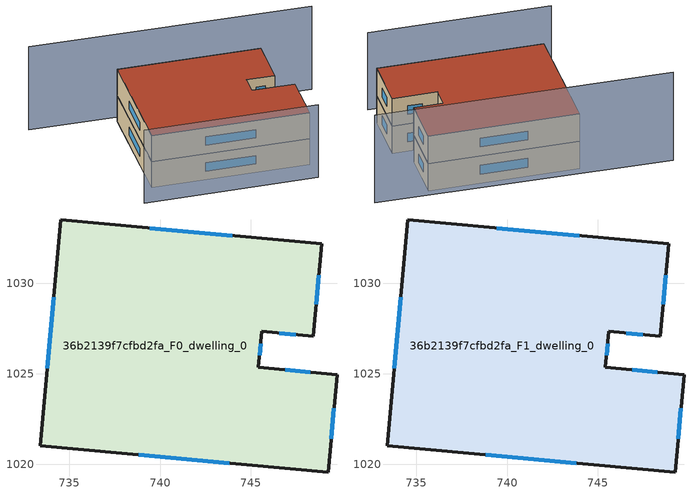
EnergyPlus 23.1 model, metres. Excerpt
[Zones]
36b2139f7cfbd2fa_F0_dwelling_0
 floor ground (EU_floor_Construction): 748.92,1032.18 748.45,1027.07 745.61,1027.33 745.43,1025.34 749.77,1024.95 749.28,1019.57 733.37,1021.02 734.51,1033.49 z0
 wall outside (EU_wall_Construction): 749.28,1019.57 749.77,1024.95 745.43,1025.34 745.61,1027.33 748.45,1027.07 748.92,1032.18 734.51,1033.49 733.37,1021.02 749.28,1019.57 z0:3
 window (EU_Window_Construction): 749.44,1021.41 749.6,1023.11 / 738.82,1020.52 743.83,1020.06 / 734.12,1029.22 733.76,1025.29 / 743.99,1032.63 739.44,1033.04 / 748.61,1028.82 748.76,1030.43 / 746.59,1027.24 747.48,1027.16 / 745.5,1026.02 745.55,1026.65 / 748.28,1025.08 746.92,1025.21 z1.03:1.97
36b2139f7cfbd2fa_F1_dwelling_0
 floor to 36b2139f7cfbd2fa_F0_dwelling_0 (EU_floor_Construction): 748.92,1032.18 748.45,1027.07 745.61,1027.33 745.43,1025.34 749.77,1024.95 749.28,1019.57 733.37,1021.02 734.51,1033.49 z3
 wall outside (EU_wall_Construction): 749.28,1019.57 749.77,1024.95 745.43,1025.34 745.61,1027.33 748.45,1027.07 748.92,1032.18 734.51,1033.49 733.37,1021.02 749.28,1019.57 z3:6
 window (EU_Window_Construction): 749.44,1021.41 749.6,1023.11 / 738.82,1020.52 743.83,1020.06 / 734.12,1029.22 733.76,1025.29 / 743.99,1032.63 739.44,1033.04 / 748.61,1028.82 748.76,1030.43 / 746.59,1027.24 747.48,1027.16 / 745.5,1026.02 745.55,1026.65 / 748.28,1025.08 746.92,1025.21 z4.03:4.97
 roof outside (EU_roof_Construction): 749.28,1019.57 749.77,1024.95 745.43,1025.34 745.61,1027.33 748.45,1027.07 748.92,1032.18 734.51,1033.49 733.37,1021.02 z6
shading: 731.74,1018.7 749.23,1017.1 z0:8.4; 754.28,1032.34 725.91,1035.11 z0:9.6
[Building]
EU S2 Campaign: North Axis=0; Terrain=City; Solar Distribution=FullExterior
[Site:Location]
Cape.Town.Intl.AP: Latitude=-33.965; Longitude=18.602; Time Zone=2; Elevation=46
[SizingPeriod:WeatherFileDays]
AnnualSizingPeriod: Begin Month=1; Begin Day of Month=1; End Month=12; End Day of Month=31; Day of Week for Start Day=Monday; Use Weather File Daylight Saving Period=No; Use Weather File Rain and Snow Indicators=No
[MATERIAL]
EU_InternalMass_Material: Roughness=MediumRough; Thickness=0.1; Conductivity=1; Density=1800; Specific Heat=900; Thermal Absorptance=0.9; Solar Absorptance=0.7; Visible Absorptance=0.7
[MATERIAL:NOMASS] Roughness=MediumRough; Thermal Absorptance=0.9; Solar Absorptance=0.7; Visible Absorptance=0.7
Name | Thermal Resistance
EU_wall_NoMass | 0.493876
EU_roof_NoMass | 0.449382
EU_floor_NoMass | 1.25
[WINDOWMATERIAL:SIMPLEGLAZINGSYSTEM]
EU_Window_SimpleGlazing: UFactor=4.4; Solar Heat Gain Coefficient=0.85; Visible Transmittance=0.85
[CONSTRUCTION]
EU_wall_Construction: EU_wall_NoMass
EU_roof_Construction: EU_roof_NoMass
EU_floor_Construction: EU_floor_NoMass
EU_Window_Construction: EU_Window_SimpleGlazing
EU_InternalMass_Construction: EU_InternalMass_Material
[ZONE] Type=1; Multiplier=1; Ceiling Height=autocalculate; Floor Area=autocalculate; Part of Total Floor Area=Yes
Name | Volume
36b2139f7cfbd2fa_F0_dwelling_0 | 550.931
36b2139f7cfbd2fa_F1_dwelling_0 | 550.93
[INTERNALMASS] Construction=EU_InternalMass_Construction; Surface Area=183.644
Name | Zone or ZoneList
36b2139f7cfbd2fa_F0_dwelling_0_EU_InternalMass | 36b2139f7cfbd2fa_F0_dwelling_0
36b2139f7cfbd2fa_F1_dwelling_0_EU_InternalMass | 36b2139f7cfbd2fa_F1_dwelling_0
[OTHEREQUIPMENT] Fuel Type=Electricity; Design Level Calculation Method=Watts/Area; Power per Zone Floor Area=1; Fraction Latent=0; Fraction Radiant=0; Fraction Lost=0; Carbon Dioxide Generation Rate=0; EndUse Subcategory=EU_Step8_InternalGains
Name | Zone or ZoneList or Space or SpaceList | Schedule
EU_Step8_InternalGain_36b2139f7cfbd2fa_F0_dwelling_0_f000 | 36b2139f7cfbd2fa_F0_dwelling_0 | EU_Step8_GainSchedule_36b2139f7cfbd2fa_F0_dwelling_0_f000
EU_Step8_InternalGain_36b2139f7cfbd2fa_F1_dwelling_0_f000 | 36b2139f7cfbd2fa_F1_dwelling_0 | EU_Step8_GainSchedule_36b2139f7cfbd2fa_F1_dwelling_0_f000
[ZONEVENTILATION:DESIGNFLOWRATE] Schedule=EU_AlwaysOn; Design Flow Rate Calculation Method=AirChanges/Hour; Air Changes per Hour=0.64; Ventilation Type=Natural; Fan Pressure Rise=0; Fan Total Efficiency=1; Constant Term Coefficient=1; Temperature Term Coefficient=0; Velocity Term Coefficient=0; Velocity Squared Term Coefficient=0; Minimum Indoor Temperature=-100; Maximum Indoor Temperature=100; Delta Temperature=-100; Minimum Outdoor Temperature=-100; Maximum Outdoor Temperature=100; Maximum Wind Speed=40
Name | Zone or ZoneList or Space or SpaceList
EU_ConstantAir_36b2139f7cfbd2fa_F0_dwelling_0 | 36b2139f7cfbd2fa_F0_dwelling_0
EU_ConstantAir_36b2139f7cfbd2fa_F1_dwelling_0 | 36b2139f7cfbd2fa_F1_dwelling_0
[HVACTEMPLATE:THERMOSTAT] Constant Heating Setpoint=20; Constant Cooling Setpoint=50
EU_HeatOnly_36b2139f7cfbd2fa_F0_dwelling_0; EU_HeatOnly_36b2139f7cfbd2fa_F1_dwelling_0
[HVACTEMPLATE:ZONE:IDEALLOADSAIRSYSTEM] System Availability Schedule=EU_AlwaysOn; Maximum Heating Supply Air Temperature=50; Minimum Cooling Supply Air Temperature=13; Maximum Heating Supply Air Humidity Ratio=0.0156; Minimum Cooling Supply Air Humidity Ratio=0.0077; Heating Limit=NoLimit; Cooling Limit=NoLimit; Heating Availability Schedule=EU_AlwaysOn; Cooling Availability Schedule=EU_CoolingOff; Dehumidification Control Type=ConstantSensibleHeatRatio; Cooling Sensible Heat Ratio=0.7; Dehumidification Setpoint=60; Humidification Control Type=None; Humidification Setpoint=30; Outdoor Air Method=None; Outdoor Air Flow Rate per Person=0.00944; Outdoor Air Flow Rate per Zone Floor Area=0; Outdoor Air Flow Rate per Zone=0; Demand Controlled Ventilation Type=None; Outdoor Air Economizer Type=NoEconomizer; Heat Recovery Type=None; Sensible Heat Recovery Effectiveness=0.7; Latent Heat Recovery Effectiveness=0.65
Name | Template Thermostat
36b2139f7cfbd2fa_F0_dwelling_0 | EU_HeatOnly_36b2139f7cfbd2fa_F0_dwelling_0
36b2139f7cfbd2fa_F1_dwelling_0 | EU_HeatOnly_36b2139f7cfbd2fa_F1_dwelling_0
[SIZING:ZONE] Zone Cooling Design Supply Air Temperature Input Method=SupplyAirTemperature; Zone Cooling Design Supply Air Temperature=13; Zone Heating Design Supply Air Temperature Input Method=SupplyAirTemperature; Zone Heating Design Supply Air Temperature=50; Zone Cooling Design Supply Air Humidity Ratio=0.008; Zone Heating Design Supply Air Humidity Ratio=0.008; Cooling Design Air Flow Method=DesignDay; Cooling Design Air Flow Rate=0; Cooling Minimum Air Flow per Zone Floor Area=0.000762; Cooling Minimum Air Flow=0; Cooling Minimum Air Flow Fraction=0.2; Heating Design Air Flow Method=DesignDay; Heating Design Air Flow Rate=0; Heating Maximum Air Flow per Zone Floor Area=0.002032; Heating Maximum Air Flow=0.141576; Heating Maximum Air Flow Fraction=0.3; Account for Dedicated Outdoor Air System=No; Dedicated Outdoor Air System Control Strategy=NeutralSupplyAir; Dedicated Outdoor Air Low Setpoint Temperature for Design=autosize; Dedicated Outdoor Air High Setpoint Temperature for Design=autosize; Zone Load Sizing Method=Sensible Load Only No Latent Load; Zone Latent Cooling Design Supply Air Humidity Ratio Input Method=HumidityRatioDifference; Zone Cooling Design Supply Air Humidity Ratio Difference=0.005; Zone Latent Heating Design Supply Air Humidity Ratio Input Method=HumidityRatioDifference; Zone Humidification Design Supply Air Humidity Ratio Difference=0.005
36b2139f7cfbd2fa_F0_dwelling_0; 36b2139f7cfbd2fa_F1_dwelling_0
[SCHEDULE:CONSTANT]
Name | Hourly Value
EU_AlwaysOn | 1
EU_CoolingOff | 0
[SCHEDULE:FILE] Column Number=1; Rows to Skip at Top=0; Number of Hours of Data=8760; Column Separator=Comma; Interpolate to Timestep=No; Minutes per Item=60; Adjust Schedule for Daylight Savings=Yes
Name | File
EU_Step8_GainSchedule_36b2139f7cfbd2fa_F0_dwelling_0_f000 | ../../schedules/36b2139f7cfbd2fa/36b2139f7cfbd2fa_F0_dwelling_0_f000_gain.csv
EU_Step8_GainSchedule_36b2139f7cfbd2fa_F1_dwelling_0_f000 | ../../schedules/36b2139f7cfbd2fa/36b2139f7cfbd2fa_F1_dwelling_0_f000_gain.csv
